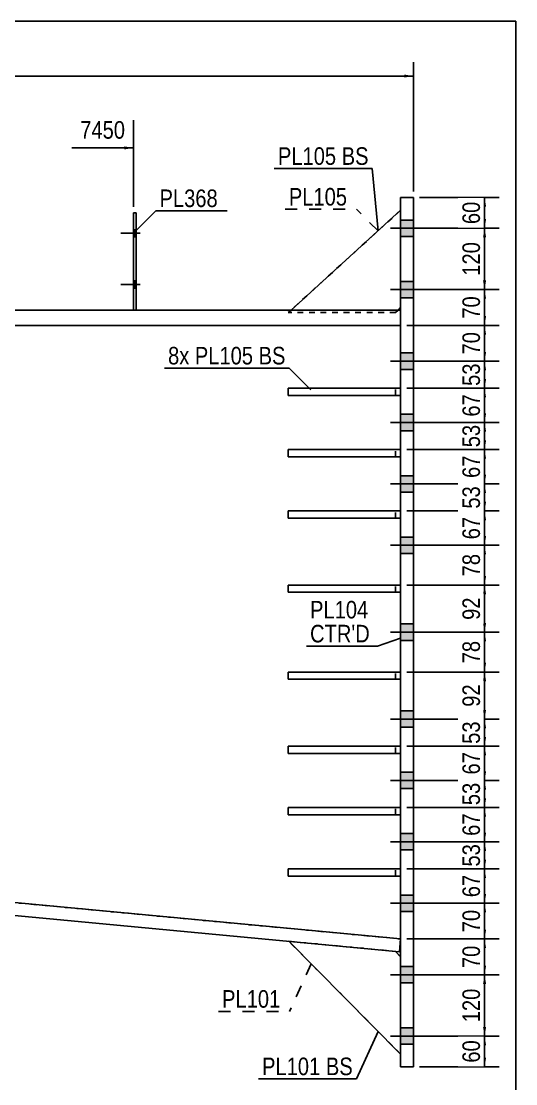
# Model space of a CAD drawing. Header units: millimetres. Extents: x -266 to 146, y -161 to 127.
# Drawn here: x 65.4 to 146.1, y -46.6 to 126.5 of the extents above; entities that cross this region are included whole.
import ezdxf

# ---------------------------------------------------------------- set-up
doc = ezdxf.new("R2010")
doc.units = ezdxf.units.MM
doc.linetypes.add('DXK_LINE_DOT1', pattern=[1.8814, 0.9407, -0.9407])
doc.linetypes.add('DXK_LINE_DOT2', pattern=[3.9198, 1.9599, -1.9599])
doc.styles.add('Arial Narrow', font='ARIALN.TTF', dxfattribs={"height": 0.2})

# ---------------------------------------------------------------- blocks, each defined once
blk = doc.blocks.new('Unknown-622979541-1210')
at = {"color": 5, "linetype": 'Continuous'}
for p, q in [((146.1, 126.52), (-263.9, 126.52)), ((146.1, -160.48), (146.1, 126.52))]:
    blk.add_line(p, q, dxfattribs=at)
blk = doc.blocks.new('Bolt-622979541-1794 - 1521')
at = {"linetype": 'Continuous'}
for points in [[(127.32, 94.12), (127.32, 91.46), (129.41, 91.46), (129.41, 94.12)], [(127.32, 94.12), (127.32, 91.46), (129.41, 91.46), (129.41, 94.12)], [(127.32, 94.12), (127.32, 91.46), (129.41, 91.46), (129.41, 94.12)], [(127.32, 94.12), (127.32, 91.46), (129.41, 91.46), (129.41, 94.12)], [(127.32, 84.12), (127.32, 81.46), (129.41, 81.46), (129.41, 84.12)], [(127.32, 84.12), (127.32, 81.46), (129.41, 81.46), (129.41, 84.12)], [(127.32, 84.12), (127.32, 81.46), (129.41, 81.46), (129.41, 84.12)], [(127.32, 84.12), (127.32, 81.46), (129.41, 81.46), (129.41, 84.12)], [(127.32, 72.46), (127.32, 69.79), (129.41, 69.79), (129.41, 72.46)], [(127.32, 72.46), (127.32, 69.79), (129.41, 69.79), (129.41, 72.46)], [(127.32, 72.46), (127.32, 69.79), (129.41, 69.79), (129.41, 72.46)], [(127.32, 72.46), (127.32, 69.79), (129.41, 69.79), (129.41, 72.46)], [(127.32, 62.46), (127.32, 59.79), (129.41, 59.79), (129.41, 62.46)], [(127.32, 62.46), (127.32, 59.79), (129.41, 59.79), (129.41, 62.46)], [(127.32, 62.46), (127.32, 59.79), (129.41, 59.79), (129.41, 62.46)], [(127.32, 62.46), (127.32, 59.79), (129.41, 59.79), (129.41, 62.46)], [(127.32, 52.46), (127.32, 49.79), (129.41, 49.79), (129.41, 52.46)], [(127.32, 52.46), (127.32, 49.79), (129.41, 49.79), (129.41, 52.46)], [(127.32, 52.46), (127.32, 49.79), (129.41, 49.79), (129.41, 52.46)], [(127.32, 52.46), (127.32, 49.79), (129.41, 49.79), (129.41, 52.46)], [(127.32, 42.46), (127.32, 39.79), (129.41, 39.79), (129.41, 42.46)], [(127.32, 42.46), (127.32, 39.79), (129.41, 39.79), (129.41, 42.46)], [(127.32, 42.46), (127.32, 39.79), (129.41, 39.79), (129.41, 42.46)], [(127.32, 42.46), (127.32, 39.79), (129.41, 39.79), (129.41, 42.46)], [(127.32, 28.29), (127.32, 25.62), (129.41, 25.62), (129.41, 28.29)], [(127.32, 28.29), (127.32, 25.62), (129.41, 25.62), (129.41, 28.29)], [(127.32, 28.29), (127.32, 25.62), (129.41, 25.62), (129.41, 28.29)], [(127.32, 28.29), (127.32, 25.62), (129.41, 25.62), (129.41, 28.29)], [(127.32, 14.12), (127.32, 11.46), (129.41, 11.46), (129.41, 14.12)], [(127.32, 14.12), (127.32, 11.46), (129.41, 11.46), (129.41, 14.12)], [(127.32, 14.12), (127.32, 11.46), (129.41, 11.46), (129.41, 14.12)], [(127.32, 14.12), (127.32, 11.46), (129.41, 11.46), (129.41, 14.12)], [(127.32, 4.12), (127.32, 1.46), (129.41, 1.46), (129.41, 4.12)], [(127.32, 4.12), (127.32, 1.46), (129.41, 1.46), (129.41, 4.12)], [(127.32, 4.12), (127.32, 1.46), (129.41, 1.46), (129.41, 4.12)], [(127.32, 4.12), (127.32, 1.46), (129.41, 1.46), (129.41, 4.12)], [(127.32, -5.88), (127.32, -8.54), (129.41, -8.54), (129.41, -5.88)], [(127.32, -5.88), (127.32, -8.54), (129.41, -8.54), (129.41, -5.88)], [(127.32, -5.88), (127.32, -8.54), (129.41, -8.54), (129.41, -5.88)], [(127.32, -5.88), (127.32, -8.54), (129.41, -8.54), (129.41, -5.88)], [(127.32, -15.88), (127.32, -18.54), (129.41, -18.54), (129.41, -15.88)], [(127.32, -15.88), (127.32, -18.54), (129.41, -18.54), (129.41, -15.88)], [(127.32, -15.88), (127.32, -18.54), (129.41, -18.54), (129.41, -15.88)], [(127.32, -15.88), (127.32, -18.54), (129.41, -18.54), (129.41, -15.88)], [(127.32, -27.54), (127.32, -30.21), (129.41, -30.21), (129.41, -27.54)], [(127.32, -27.54), (127.32, -30.21), (129.41, -30.21), (129.41, -27.54)], [(127.32, -27.54), (127.32, -30.21), (129.41, -30.21), (129.41, -27.54)], [(127.32, -27.54), (127.32, -30.21), (129.41, -30.21), (129.41, -27.54)], [(127.32, -37.54), (127.32, -40.21), (129.41, -40.21), (129.41, -37.54)], [(127.32, -37.54), (127.32, -40.21), (129.41, -40.21), (129.41, -37.54)], [(127.32, -37.54), (127.32, -40.21), (129.41, -40.21), (129.41, -37.54)], [(127.32, -37.54), (127.32, -40.21), (129.41, -40.21), (129.41, -37.54)]]:
    blk.add_hatch(color=3, dxfattribs=at).paths.add_polyline_path(points)
at = {"color": 3, "linetype": 'Continuous'}
for p, q in [((127.32, 94.12), (129.41, 94.12)), ((127.32, 94.12), (129.41, 94.12)), ((127.32, 94.12), (129.41, 94.12)), ((127.32, 94.12), (129.41, 94.12)), ((125.68, 92.79), (135.66, 92.79)), ((125.68, 92.79), (135.66, 92.79)), ((125.68, 92.79), (135.66, 92.79)), ((125.68, 92.79), (135.66, 92.79)), ((127.32, 91.46), (129.41, 91.46)), ((127.32, 91.46), (129.41, 91.46)), ((127.32, 91.46), (129.41, 91.46)), ((127.32, 91.46), (129.41, 91.46)), ((127.32, 84.12), (129.41, 84.12)), ((127.32, 84.12), (129.41, 84.12)), ((127.32, 84.12), (129.41, 84.12)), ((127.32, 84.12), (129.41, 84.12)), ((125.68, 82.79), (135.66, 82.79)), ((125.68, 82.79), (135.66, 82.79)), ((125.68, 82.79), (135.66, 82.79)), ((125.68, 82.79), (135.66, 82.79)), ((127.32, 81.46), (129.41, 81.46)), ((127.32, 81.46), (129.41, 81.46)), ((127.32, 81.46), (129.41, 81.46)), ((127.32, 81.46), (129.41, 81.46)), ((125.68, 71.12), (135.66, 71.12)), ((125.68, 71.12), (135.66, 71.12)), ((125.68, 71.12), (135.66, 71.12)), ((125.68, 71.12), (135.66, 71.12)), ((127.32, 72.46), (129.41, 72.46)), ((127.32, 72.46), (129.41, 72.46)), ((127.32, 72.46), (129.41, 72.46)), ((127.32, 72.46), (129.41, 72.46)), ((127.32, 69.79), (129.41, 69.79)), ((127.32, 69.79), (129.41, 69.79)), ((127.32, 69.79), (129.41, 69.79)), ((127.32, 69.79), (129.41, 69.79)), ((127.32, 62.46), (129.41, 62.46)), ((127.32, 62.46), (129.41, 62.46)), ((127.32, 62.46), (129.41, 62.46)), ((127.32, 62.46), (129.41, 62.46)), ((125.68, 61.12), (135.66, 61.12)), ((125.68, 61.12), (135.66, 61.12)), ((125.68, 61.12), (135.66, 61.12)), ((125.68, 61.12), (135.66, 61.12)), ((127.32, 59.79), (129.41, 59.79)), ((127.32, 59.79), (129.41, 59.79)), ((127.32, 59.79), (129.41, 59.79)), ((127.32, 59.79), (129.41, 59.79)), ((127.32, 52.46), (129.41, 52.46)), ((127.32, 52.46), (129.41, 52.46)), ((127.32, 52.46), (129.41, 52.46)), ((127.32, 52.46), (129.41, 52.46)), ((125.68, 51.12), (135.66, 51.12)), ((125.68, 51.12), (135.66, 51.12)), ((125.68, 51.12), (135.66, 51.12)), ((125.68, 51.12), (135.66, 51.12)), ((127.32, 49.79), (129.41, 49.79)), ((127.32, 49.79), (129.41, 49.79)), ((127.32, 49.79), (129.41, 49.79)), ((127.32, 49.79), (129.41, 49.79)), ((127.32, 42.46), (129.41, 42.46)), ((127.32, 42.46), (129.41, 42.46)), ((127.32, 42.46), (129.41, 42.46)), ((127.32, 42.46), (129.41, 42.46)), ((125.68, 41.12), (135.66, 41.12)), ((125.68, 41.12), (135.66, 41.12)), ((125.68, 41.12), (135.66, 41.12)), ((125.68, 41.12), (135.66, 41.12)), ((127.32, 39.79), (129.41, 39.79)), ((127.32, 39.79), (129.41, 39.79)), ((127.32, 39.79), (129.41, 39.79)), ((127.32, 39.79), (129.41, 39.79)), ((127.32, 28.29), (129.41, 28.29)), ((127.32, 28.29), (129.41, 28.29)), ((127.32, 28.29), (129.41, 28.29)), ((127.32, 28.29), (129.41, 28.29)), ((125.68, 26.96), (135.66, 26.96)), ((125.68, 26.96), (135.66, 26.96)), ((125.68, 26.96), (135.66, 26.96)), ((125.68, 26.96), (135.66, 26.96)), ((127.32, 25.62), (129.41, 25.62)), ((127.32, 25.62), (129.41, 25.62)), ((127.32, 25.62), (129.41, 25.62)), ((127.32, 25.62), (129.41, 25.62)), ((127.32, 14.12), (129.41, 14.12)), ((127.32, 14.12), (129.41, 14.12)), ((127.32, 14.12), (129.41, 14.12)), ((127.32, 14.12), (129.41, 14.12)), ((125.68, 12.79), (135.66, 12.79)), ((125.68, 12.79), (135.66, 12.79)), ((125.68, 12.79), (135.66, 12.79)), ((125.68, 12.79), (135.66, 12.79)), ((127.32, 11.46), (129.41, 11.46)), ((127.32, 11.46), (129.41, 11.46)), ((127.32, 11.46), (129.41, 11.46)), ((127.32, 11.46), (129.41, 11.46)), ((127.32, 4.12), (129.41, 4.12)), ((127.32, 4.12), (129.41, 4.12)), ((127.32, 4.12), (129.41, 4.12)), ((127.32, 4.12), (129.41, 4.12)), ((125.68, 2.79), (135.66, 2.79)), ((125.68, 2.79), (135.66, 2.79)), ((125.68, 2.79), (135.66, 2.79)), ((125.68, 2.79), (135.66, 2.79)), ((127.32, 1.46), (129.41, 1.46)), ((127.32, 1.46), (129.41, 1.46)), ((127.32, 1.46), (129.41, 1.46)), ((127.32, 1.46), (129.41, 1.46)), ((127.32, -5.88), (129.41, -5.88)), ((127.32, -5.88), (129.41, -5.88)), ((127.32, -5.88), (129.41, -5.88)), ((127.32, -5.88), (129.41, -5.88)), ((125.68, -7.21), (135.66, -7.21)), ((125.68, -7.21), (135.66, -7.21)), ((125.68, -7.21), (135.66, -7.21)), ((125.68, -7.21), (135.66, -7.21)), ((127.32, -8.54), (129.41, -8.54)), ((127.32, -8.54), (129.41, -8.54)), ((127.32, -8.54), (129.41, -8.54)), ((127.32, -8.54), (129.41, -8.54)), ((125.68, -17.21), (135.66, -17.21)), ((125.68, -17.21), (135.66, -17.21)), ((125.68, -17.21), (135.66, -17.21)), ((125.68, -17.21), (135.66, -17.21)), ((127.32, -15.88), (129.41, -15.88)), ((127.32, -15.88), (129.41, -15.88)), ((127.32, -15.88), (129.41, -15.88)), ((127.32, -15.88), (129.41, -15.88)), ((127.32, -18.54), (129.41, -18.54)), ((127.32, -18.54), (129.41, -18.54)), ((127.32, -18.54), (129.41, -18.54)), ((127.32, -18.54), (129.41, -18.54)), ((127.32, -27.54), (129.41, -27.54)), ((127.32, -27.54), (129.41, -27.54)), ((127.32, -27.54), (129.41, -27.54)), ((127.32, -27.54), (129.41, -27.54)), ((125.68, -28.88), (135.66, -28.88)), ((125.68, -28.88), (135.66, -28.88)), ((125.68, -28.88), (135.66, -28.88)), ((125.68, -28.88), (135.66, -28.88)), ((127.32, -30.21), (129.41, -30.21)), ((127.32, -30.21), (129.41, -30.21)), ((127.32, -30.21), (129.41, -30.21)), ((127.32, -30.21), (129.41, -30.21)), ((127.32, -37.54), (129.41, -37.54)), ((127.32, -37.54), (129.41, -37.54)), ((127.32, -37.54), (129.41, -37.54)), ((127.32, -37.54), (129.41, -37.54)), ((125.68, -38.88), (135.66, -38.88)), ((125.68, -38.88), (135.66, -38.88)), ((125.68, -38.88), (135.66, -38.88)), ((125.68, -38.88), (135.66, -38.88)), ((127.32, -40.21), (129.41, -40.21)), ((127.32, -40.21), (129.41, -40.21)), ((127.32, -40.21), (129.41, -40.21)), ((127.32, -40.21), (129.41, -40.21))]:
    blk.add_line(p, q, dxfattribs=at)
blk = doc.blocks.new('Bolt-622979541-1729 - 1521')
at = {"linetype": 'Continuous'}
for points in [[(84.18, 91.37), (84.18, 92.54), (83.76, 92.54), (83.76, 91.37)], [(84.18, 91.37), (84.18, 92.54), (83.76, 92.54), (83.76, 91.37)], [(84.18, 83.04), (84.18, 84.21), (83.76, 84.21), (83.76, 83.04)], [(84.18, 83.04), (84.18, 84.21), (83.76, 84.21), (83.76, 83.04)]]:
    blk.add_hatch(color=3, dxfattribs=at).paths.add_polyline_path(points)
at = {"color": 3, "linetype": 'Continuous'}
for p, q in [((84.84, 91.96), (81.68, 91.96)), ((84.84, 91.96), (81.68, 91.96)), ((84.18, 92.54), (83.76, 92.54)), ((84.18, 92.54), (83.76, 92.54)), ((84.18, 91.37), (83.76, 91.37)), ((84.18, 91.37), (83.76, 91.37)), ((84.84, 83.62), (81.68, 83.62)), ((84.84, 83.62), (81.68, 83.62)), ((84.18, 84.21), (83.76, 84.21)), ((84.18, 84.21), (83.76, 84.21)), ((84.18, 83.04), (83.76, 83.04)), ((84.18, 83.04), (83.76, 83.04))]:
    blk.add_line(p, q, dxfattribs=at)
blk = doc.blocks.new('Part-622979541-1576 - 1521')
at = {"color": 2, "linetype": 'Continuous'}
for p, q in [((127.32, 95.71), (109.45, 79.46)), ((127.32, 79.87), (126.91, 79.46))]:
    blk.add_line(p, q, dxfattribs=at)
at = {"color": 7, "linetype": 'DXK_LINE_DOT1'}
for p, q in [((127.32, 79.87), (127.32, 95.71)), ((109.45, 79.46), (108.99, 79.04)), ((126.49, 79.04), (108.99, 79.04)), ((126.91, 79.46), (126.49, 79.04))]:
    blk.add_line(p, q, dxfattribs=at)
blk = doc.blocks.new('Part-622979541-1672 - 1521')
at = {"color": 7, "linetype": 'DXK_LINE_DOT1'}
for p, q in [((127.32, 34.62), (108.99, 34.62)), ((108.99, 34.62), (108.99, 33.46)), ((108.99, 33.46), (127.32, 33.46))]:
    blk.add_line(p, q, dxfattribs=at)
blk = doc.blocks.new('Part-622979541-1677 - 1521')
at = {"color": 2, "linetype": 'Continuous'}
for p, q in [((108.99, 19.29), (108.99, 20.46)), ((127.32, 20.46), (108.99, 20.46)), ((127.32, 19.29), (108.99, 19.29))]:
    blk.add_line(p, q, dxfattribs=at)
at = {"color": 7, "linetype": 'DXK_LINE_DOT1'}
for p, q in [((126.49, 19.29), (126.49, 20.46)), ((127.32, 20.46), (127.32, 19.29))]:
    blk.add_line(p, q, dxfattribs=at)
blk = doc.blocks.new('Part-622979541-1682 - 1521')
at = {"color": 7, "linetype": 'DXK_LINE_DOT1'}
for p, q in [((127.32, 20.46), (108.99, 20.46)), ((108.99, 20.46), (108.99, 19.29)), ((108.99, 19.29), (127.32, 19.29))]:
    blk.add_line(p, q, dxfattribs=at)
blk = doc.blocks.new('Part-622979541-1662 - 1521')
at = {"color": 7, "linetype": 'DXK_LINE_DOT1'}
for p, q in [((127.32, 46.71), (108.99, 46.71)), ((108.99, 46.71), (108.99, 45.54)), ((108.99, 45.54), (127.32, 45.54))]:
    blk.add_line(p, q, dxfattribs=at)
blk = doc.blocks.new('Part-622979541-1598 - 1521')
at = {"color": 7, "linetype": 'DXK_LINE_DOT1'}
for p, q in [((127.32, 95.71), (109.45, 79.46)), ((126.91, 79.46), (127.32, 79.87))]:
    blk.add_line(p, q, dxfattribs=at)
blk = doc.blocks.new('Part-622979541-1620 - 1521')
at = {"color": 2, "linetype": 'Continuous'}
for p, q in [((108.99, 65.54), (108.99, 66.71)), ((127.32, 66.71), (108.99, 66.71)), ((127.32, 65.54), (108.99, 65.54))]:
    blk.add_line(p, q, dxfattribs=at)
at = {"color": 7, "linetype": 'DXK_LINE_DOT1'}
for p, q in [((126.49, 65.54), (126.49, 66.71)), ((127.32, 66.71), (127.32, 65.54))]:
    blk.add_line(p, q, dxfattribs=at)
blk = doc.blocks.new('Part-622979541-1642 - 1521')
at = {"color": 7, "linetype": 'DXK_LINE_DOT1'}
for p, q in [((127.32, 66.71), (108.99, 66.71)), ((108.99, 66.71), (108.99, 65.54)), ((108.99, 65.54), (127.32, 65.54))]:
    blk.add_line(p, q, dxfattribs=at)
blk = doc.blocks.new('Part-622979541-1647 - 1521')
at = {"color": 2, "linetype": 'Continuous'}
for p, q in [((108.99, 55.54), (108.99, 56.71)), ((127.32, 56.71), (108.99, 56.71)), ((127.32, 55.54), (108.99, 55.54))]:
    blk.add_line(p, q, dxfattribs=at)
at = {"color": 7, "linetype": 'DXK_LINE_DOT1'}
for p, q in [((126.49, 55.54), (126.49, 56.71)), ((127.32, 56.71), (127.32, 55.54))]:
    blk.add_line(p, q, dxfattribs=at)
blk = doc.blocks.new('Part-622979541-1652 - 1521')
at = {"color": 7, "linetype": 'DXK_LINE_DOT1'}
for p, q in [((127.32, 56.71), (108.99, 56.71)), ((108.99, 56.71), (108.99, 55.54)), ((108.99, 55.54), (127.32, 55.54))]:
    blk.add_line(p, q, dxfattribs=at)
blk = doc.blocks.new('Part-622979541-1657 - 1521')
at = {"color": 2, "linetype": 'Continuous'}
for p, q in [((108.99, 45.54), (108.99, 46.71)), ((127.32, 46.71), (108.99, 46.71)), ((127.32, 45.54), (108.99, 45.54))]:
    blk.add_line(p, q, dxfattribs=at)
at = {"color": 7, "linetype": 'DXK_LINE_DOT1'}
for p, q in [((126.49, 45.54), (126.49, 46.71)), ((127.32, 46.71), (127.32, 45.54))]:
    blk.add_line(p, q, dxfattribs=at)
blk = doc.blocks.new('Part-622979541-1667 - 1521')
at = {"color": 2, "linetype": 'Continuous'}
for p, q in [((108.99, 33.46), (108.99, 34.62)), ((127.32, 34.62), (108.99, 34.62)), ((127.32, 33.46), (108.99, 33.46))]:
    blk.add_line(p, q, dxfattribs=at)
at = {"color": 7, "linetype": 'DXK_LINE_DOT1'}
for p, q in [((126.49, 33.46), (126.49, 34.62)), ((127.32, 34.62), (127.32, 33.46))]:
    blk.add_line(p, q, dxfattribs=at)
blk = doc.blocks.new('Part-622979541-1687 - 1521')
at = {"color": 2, "linetype": 'Continuous'}
for p, q in [((108.99, 7.21), (108.99, 8.37)), ((127.32, 8.37), (108.99, 8.37)), ((127.32, 7.21), (108.99, 7.21))]:
    blk.add_line(p, q, dxfattribs=at)
at = {"color": 7, "linetype": 'DXK_LINE_DOT1'}
for p, q in [((126.49, 7.21), (126.49, 8.37)), ((127.32, 8.37), (127.32, 7.21))]:
    blk.add_line(p, q, dxfattribs=at)
blk = doc.blocks.new('Part-622979541-1692 - 1521')
at = {"color": 7, "linetype": 'DXK_LINE_DOT1'}
for p, q in [((127.32, 8.37), (108.99, 8.37)), ((108.99, 8.37), (108.99, 7.21)), ((108.99, 7.21), (127.32, 7.21))]:
    blk.add_line(p, q, dxfattribs=at)
blk = doc.blocks.new('Part-622979541-1697 - 1521')
at = {"color": 2, "linetype": 'Continuous'}
for p, q in [((108.99, -2.79), (108.99, -1.63)), ((127.32, -1.63), (108.99, -1.63)), ((127.32, -2.79), (108.99, -2.79))]:
    blk.add_line(p, q, dxfattribs=at)
at = {"color": 7, "linetype": 'DXK_LINE_DOT1'}
for p, q in [((126.49, -2.79), (126.49, -1.63)), ((127.32, -2.79), (127.32, -1.63))]:
    blk.add_line(p, q, dxfattribs=at)
blk = doc.blocks.new('Part-622979541-1702 - 1521')
at = {"color": 7, "linetype": 'DXK_LINE_DOT1'}
for p, q in [((127.32, -1.63), (108.99, -1.63)), ((108.99, -1.63), (108.99, -2.79)), ((108.99, -2.79), (127.32, -2.79))]:
    blk.add_line(p, q, dxfattribs=at)
blk = doc.blocks.new('Part-622979541-1722 - 1521')
at = {"color": 7, "linetype": 'DXK_LINE_DOT1'}
for p, q in [((127.32, -11.63), (108.99, -11.63)), ((108.99, -11.63), (108.99, -12.79)), ((126.49, -12.79), (126.49, -11.63)), ((127.32, -12.79), (127.32, -11.63)), ((108.99, -12.79), (127.32, -12.79))]:
    blk.add_line(p, q, dxfattribs=at)
blk = doc.blocks.new('Part-622979541-1727 - 1521')
at = {"color": 2, "linetype": 'Continuous'}
for p, q in [((108.99, -12.79), (108.99, -11.63)), ((127.32, -11.63), (108.99, -11.63)), ((127.32, -12.79), (108.99, -12.79))]:
    blk.add_line(p, q, dxfattribs=at)
blk = doc.blocks.new('Part-622979541-1773 - 1521')
at = {"color": 2, "linetype": 'Continuous'}
for p, q in [((127.32, 79.46), (-62.9, 79.46)), ((127.32, 76.96), (-62.9, 76.96))]:
    blk.add_line(p, q, dxfattribs=at)
at = {"color": 7, "linetype": 'DXK_LINE_DOT1'}
blk.add_line((127.32, 79.46), (127.32, 76.96), dxfattribs=at)
blk = doc.blocks.new('Part-622979541-1832 - 1521')
at = {"color": 2, "linetype": 'Continuous'}
for p, q in [((-62.9, -5.15), (127.32, -23.04)), ((127.13, -25.12), (-63.1, -7.22)), ((127.32, -23.04), (127.13, -25.12))]:
    blk.add_line(p, q, dxfattribs=at)
blk = doc.blocks.new('Part-622979541-1788 - 1521')
at = {"color": 2, "linetype": 'Continuous'}
for p, q in [((84.18, 95.29), (83.76, 95.29)), ((83.76, 95.29), (83.76, 79.46)), ((84.18, 79.46), (84.18, 95.29))]:
    blk.add_line(p, q, dxfattribs=at)
at = {"color": 7, "linetype": 'DXK_LINE_DOT1'}
blk.add_line((83.76, 79.46), (84.18, 79.46), dxfattribs=at)
blk = doc.blocks.new('Part-622979541-1937 - 1521')
at = {"color": 2, "linetype": 'Continuous'}
for p, q in [((127.32, 97.79), (129.41, 97.79)), ((127.32, -43.88), (127.32, 97.79)), ((129.41, 97.79), (129.41, -43.88)), ((129.41, -43.88), (127.32, -43.88))]:
    blk.add_line(p, q, dxfattribs=at)
blk = doc.blocks.new('Part-622979541-1959 - 1521')
at = {"color": 7, "linetype": 'DXK_LINE_DOT1'}
for p, q in [((127.32, -41.8), (109.07, -23.42)), ((109.07, -23.42), (126.49, -25.06)), ((126.49, -25.06), (127.32, -25.97)), ((127.32, -25.97), (127.32, -41.8))]:
    blk.add_line(p, q, dxfattribs=at)
blk = doc.blocks.new('Part-622979541-2072 - 1521')
at = {"color": 2, "linetype": 'Continuous'}
blk.add_line((-37.9, 76.96), (-37.9, -7.5), dxfattribs=at)
at = {"color": 7, "linetype": 'DXK_LINE_DOT1'}
for p, q in [((-37.9, 76.96), (127.32, 76.96)), ((127.32, 76.96), (127.32, 66.71)), ((127.32, 65.54), (127.32, 56.71)), ((127.32, 55.54), (127.32, 46.71)), ((127.32, 45.54), (127.32, 34.62)), ((127.32, 33.46), (127.32, 20.46)), ((127.32, 19.29), (127.32, 8.37)), ((127.32, 7.21), (127.32, -1.63)), ((127.32, -2.79), (127.32, -11.63)), ((-37.9, -7.5), (127.32, -23.04)), ((127.32, -12.79), (127.32, -23.04))]:
    blk.add_line(p, q, dxfattribs=at)
blk = doc.blocks.new('Part-622979541-2138 - 1521')
at = {"color": 2, "linetype": 'Continuous'}
for p, q in [((127.32, -41.8), (109.07, -23.42)), ((126.49, -25.06), (127.32, -25.97))]:
    blk.add_line(p, q, dxfattribs=at)
blk = doc.blocks.new('StraightDimension-622979541-9763 - 1521')
at = {"linetype": 'Continuous'}
for points in [[(140.76, -8.71), (141.01, -7.21), (141.26, -8.71)], [(141.26, -10.13), (141.01, -11.63), (140.76, -10.13)]]:
    blk.add_hatch(color=7, dxfattribs=at).paths.add_polyline_path(points)
at = {"color": 7, "linetype": 'Continuous'}
for p, q in [((128.32, -7.21), (143.41, -7.21)), ((141.01, -11.63), (141.01, -7.21)), ((128.32, -11.63), (143.41, -11.63))]:
    blk.add_line(p, q, dxfattribs=at)
at = {"color": 0}
blk.add_wipeout([(140.86, -6.99), (136.66, -6.99), (136.66, -11.85), (140.86, -11.85)], dxfattribs=at)
at = {"color": 3, "style": 'Arial Narrow'}
blk.add_text('53', height=2.863, rotation=90.0002, dxfattribs=at).set_placement((140.26, -11.24))
blk = doc.blocks.new('StraightDimension-622979541-9754 - 1521')
at = {"linetype": 'Continuous'}
for points in [[(140.76, 45.21), (141.01, 46.71), (141.26, 45.21)], [(141.26, 42.62), (141.01, 41.12), (140.76, 42.62)]]:
    blk.add_hatch(color=7, dxfattribs=at).paths.add_polyline_path(points)
at = {"color": 7, "linetype": 'Continuous'}
for p, q in [((128.32, 46.71), (143.41, 46.71)), ((141.01, 41.12), (141.01, 46.71)), ((128.32, 41.12), (143.41, 41.12))]:
    blk.add_line(p, q, dxfattribs=at)
at = {"color": 0}
blk.add_wipeout([(140.86, 46.34), (136.66, 46.34), (136.66, 41.49), (140.86, 41.49)], dxfattribs=at)
at = {"color": 3, "style": 'Arial Narrow'}
blk.add_text('67', height=2.863, rotation=90.0002, dxfattribs=at).set_placement((140.26, 42.09))
blk = doc.blocks.new('StraightDimension-622979541-9746 - 1521')
at = {"linetype": 'Continuous'}
for points in [[(140.76, 91.29), (141.01, 92.79), (141.26, 91.29)], [(141.26, 84.29), (141.01, 82.79), (140.76, 84.29)]]:
    blk.add_hatch(color=7, dxfattribs=at).paths.add_polyline_path(points)
at = {"color": 7, "linetype": 'Continuous'}
for p, q in [((128.32, 92.79), (143.41, 92.79)), ((141.01, 82.79), (141.01, 92.79)), ((128.32, 82.79), (143.41, 82.79))]:
    blk.add_line(p, q, dxfattribs=at)
at = {"color": 0}
blk.add_wipeout([(140.86, 91.13), (136.66, 91.13), (136.66, 84.45), (140.86, 84.45)], dxfattribs=at)
at = {"color": 3, "style": 'Arial Narrow'}
blk.add_text('120', height=2.863, rotation=90.0002, dxfattribs=at).set_placement((140.26, 85.05))
blk = doc.blocks.new('StraightDimension-622979541-9751 - 1521')
at = {"linetype": 'Continuous'}
for points in [[(140.76, 59.62), (141.01, 61.12), (141.26, 59.62)], [(141.26, 58.21), (141.01, 56.71), (140.76, 58.21)]]:
    blk.add_hatch(color=7, dxfattribs=at).paths.add_polyline_path(points)
at = {"color": 7, "linetype": 'Continuous'}
for p, q in [((128.32, 61.12), (143.41, 61.12)), ((141.01, 56.71), (141.01, 61.12)), ((128.32, 56.71), (143.41, 56.71))]:
    blk.add_line(p, q, dxfattribs=at)
at = {"color": 0}
blk.add_wipeout([(140.86, 61.34), (136.66, 61.34), (136.66, 56.49), (140.86, 56.49)], dxfattribs=at)
at = {"color": 3, "style": 'Arial Narrow'}
blk.add_text('53', height=2.863, rotation=90.0002, dxfattribs=at).set_placement((140.26, 57.09))
blk = doc.blocks.new('StraightDimension-622979541-9752 - 1521')
at = {"linetype": 'Continuous'}
for points in [[(140.76, 55.21), (141.01, 56.71), (141.26, 55.21)], [(141.26, 52.62), (141.01, 51.12), (140.76, 52.62)]]:
    blk.add_hatch(color=7, dxfattribs=at).paths.add_polyline_path(points)
at = {"color": 7, "linetype": 'Continuous'}
for p, q in [((128.32, 56.71), (143.41, 56.71)), ((141.01, 51.12), (141.01, 56.71)), ((128.32, 51.12), (143.41, 51.12))]:
    blk.add_line(p, q, dxfattribs=at)
at = {"color": 0}
blk.add_wipeout([(140.86, 56.34), (136.66, 56.34), (136.66, 51.49), (140.86, 51.49)], dxfattribs=at)
at = {"color": 3, "style": 'Arial Narrow'}
blk.add_text('67', height=2.863, rotation=90.0002, dxfattribs=at).set_placement((140.26, 52.09))
blk = doc.blocks.new('StraightDimension-622979541-9765 - 1521')
at = {"linetype": 'Continuous'}
for points in [[(140.76, -18.71), (141.01, -17.21), (141.26, -18.71)], [(141.26, -21.54), (141.01, -23.04), (140.76, -21.54)]]:
    blk.add_hatch(color=7, dxfattribs=at).paths.add_polyline_path(points)
at = {"color": 7, "linetype": 'Continuous'}
for p, q in [((128.24, -17.21), (143.41, -17.21)), ((141.01, -23.04), (141.01, -17.21)), ((128.32, -23.04), (143.41, -23.04))]:
    blk.add_line(p, q, dxfattribs=at)
at = {"color": 0}
blk.add_wipeout([(140.86, -17.7), (136.66, -17.7), (136.66, -22.55), (140.86, -22.55)], dxfattribs=at)
at = {"color": 3, "style": 'Arial Narrow'}
blk.add_text('70', height=2.863, rotation=90.0002, dxfattribs=at).set_placement((140.26, -21.95))
blk = doc.blocks.new('StraightDimension-622979541-9749 - 1521')
at = {"linetype": 'Continuous'}
for points in [[(140.76, 69.62), (141.01, 71.12), (141.26, 69.62)], [(141.26, 68.21), (141.01, 66.71), (140.76, 68.21)]]:
    blk.add_hatch(color=7, dxfattribs=at).paths.add_polyline_path(points)
at = {"color": 7, "linetype": 'Continuous'}
for p, q in [((128.32, 71.12), (143.41, 71.12)), ((141.01, 66.71), (141.01, 71.12)), ((128.32, 66.71), (143.41, 66.71))]:
    blk.add_line(p, q, dxfattribs=at)
at = {"color": 0}
blk.add_wipeout([(140.86, 71.34), (136.66, 71.34), (136.66, 66.49), (140.86, 66.49)], dxfattribs=at)
at = {"color": 3, "style": 'Arial Narrow'}
blk.add_text('53', height=2.863, rotation=90.0002, dxfattribs=at).set_placement((140.26, 67.09))
blk = doc.blocks.new('StraightDimension-622979541-9748 - 1521')
at = {"linetype": 'Continuous'}
for points in [[(140.76, 75.46), (141.01, 76.96), (141.26, 75.46)], [(141.26, 72.62), (141.01, 71.12), (140.76, 72.62)]]:
    blk.add_hatch(color=7, dxfattribs=at).paths.add_polyline_path(points)
at = {"color": 7, "linetype": 'Continuous'}
for p, q in [((128.32, 76.96), (143.41, 76.96)), ((141.01, 71.12), (141.01, 76.96)), ((128.32, 71.12), (143.41, 71.12))]:
    blk.add_line(p, q, dxfattribs=at)
at = {"color": 0}
blk.add_wipeout([(140.86, 76.47), (136.66, 76.47), (136.66, 71.61), (140.86, 71.61)], dxfattribs=at)
at = {"color": 3, "style": 'Arial Narrow'}
blk.add_text('70', height=2.863, rotation=90.0002, dxfattribs=at).set_placement((140.26, 72.21))
blk = doc.blocks.new('StraightDimension-622979541-2642 - 1521')
at = {"linetype": 'Continuous'}
blk.add_hatch(color=7, dxfattribs=at).paths.add_polyline_path([(127.91, 117.84), (129.41, 117.59), (127.91, 117.34)])
at = {"color": 7, "linetype": 'Continuous'}
for p, q in [((129.41, 98.79), (129.41, 119.84)), ((-251.25, 117.59), (129.41, 117.59))]:
    blk.add_line(p, q, dxfattribs=at)
blk = doc.blocks.new('StraightDimension-622979541-9745 - 1521')
at = {"linetype": 'Continuous'}
for points in [[(140.76, 96.29), (141.01, 97.79), (141.26, 96.29)], [(141.26, 94.29), (141.01, 92.79), (140.76, 94.29)]]:
    blk.add_hatch(color=7, dxfattribs=at).paths.add_polyline_path(points)
at = {"color": 7, "linetype": 'Continuous'}
for p, q in [((130.41, 97.79), (143.41, 97.79)), ((141.01, 92.79), (141.01, 97.79)), ((128.32, 92.79), (143.41, 92.79))]:
    blk.add_line(p, q, dxfattribs=at)
at = {"color": 0}
blk.add_wipeout([(140.86, 97.72), (136.66, 97.72), (136.66, 92.86), (140.86, 92.86)], dxfattribs=at)
at = {"color": 3, "style": 'Arial Narrow'}
blk.add_text('60', height=2.863, rotation=90.0002, dxfattribs=at).set_placement((140.26, 93.46))
blk = doc.blocks.new('StraightDimension-622979541-9747 - 1521')
at = {"linetype": 'Continuous'}
for points in [[(140.76, 81.29), (141.01, 82.79), (141.26, 81.29)], [(141.26, 78.46), (141.01, 76.96), (140.76, 78.46)]]:
    blk.add_hatch(color=7, dxfattribs=at).paths.add_polyline_path(points)
at = {"color": 7, "linetype": 'Continuous'}
for p, q in [((128.32, 82.79), (143.41, 82.79)), ((141.01, 76.96), (141.01, 82.79)), ((128.32, 76.96), (143.41, 76.96))]:
    blk.add_line(p, q, dxfattribs=at)
at = {"color": 0}
blk.add_wipeout([(140.86, 82.3), (136.66, 82.3), (136.66, 77.45), (140.86, 77.45)], dxfattribs=at)
at = {"color": 3, "style": 'Arial Narrow'}
blk.add_text('70', height=2.863, rotation=90.0002, dxfattribs=at).set_placement((140.26, 78.05))
blk = doc.blocks.new('StraightDimension-622979541-9750 - 1521')
at = {"linetype": 'Continuous'}
for points in [[(140.76, 65.21), (141.01, 66.71), (141.26, 65.21)], [(141.26, 62.62), (141.01, 61.12), (140.76, 62.62)]]:
    blk.add_hatch(color=7, dxfattribs=at).paths.add_polyline_path(points)
at = {"color": 7, "linetype": 'Continuous'}
for p, q in [((128.32, 66.71), (143.41, 66.71)), ((141.01, 61.12), (141.01, 66.71)), ((128.32, 61.12), (143.41, 61.12))]:
    blk.add_line(p, q, dxfattribs=at)
at = {"color": 0}
blk.add_wipeout([(140.86, 66.34), (136.66, 66.34), (136.66, 61.49), (140.86, 61.49)], dxfattribs=at)
at = {"color": 3, "style": 'Arial Narrow'}
blk.add_text('67', height=2.863, rotation=90.0002, dxfattribs=at).set_placement((140.26, 62.09))
blk = doc.blocks.new('StraightDimension-622979541-9753 - 1521')
at = {"linetype": 'Continuous'}
for points in [[(140.76, 49.62), (141.01, 51.12), (141.26, 49.62)], [(141.26, 48.21), (141.01, 46.71), (140.76, 48.21)]]:
    blk.add_hatch(color=7, dxfattribs=at).paths.add_polyline_path(points)
at = {"color": 7, "linetype": 'Continuous'}
for p, q in [((128.32, 51.12), (143.41, 51.12)), ((141.01, 46.71), (141.01, 51.12)), ((128.32, 46.71), (143.41, 46.71))]:
    blk.add_line(p, q, dxfattribs=at)
at = {"color": 0}
blk.add_wipeout([(140.86, 51.34), (136.66, 51.34), (136.66, 46.49), (140.86, 46.49)], dxfattribs=at)
at = {"color": 3, "style": 'Arial Narrow'}
blk.add_text('53', height=2.863, rotation=90.0002, dxfattribs=at).set_placement((140.26, 47.09))
blk = doc.blocks.new('StraightDimension-622979541-9755 - 1521')
at = {"linetype": 'Continuous'}
for points in [[(140.76, 39.62), (141.01, 41.12), (141.26, 39.62)], [(141.26, 36.12), (141.01, 34.62), (140.76, 36.12)]]:
    blk.add_hatch(color=7, dxfattribs=at).paths.add_polyline_path(points)
at = {"color": 7, "linetype": 'Continuous'}
for p, q in [((128.32, 41.12), (143.41, 41.12)), ((141.01, 34.62), (141.01, 41.12)), ((128.32, 34.62), (143.41, 34.62))]:
    blk.add_line(p, q, dxfattribs=at)
at = {"color": 0}
blk.add_wipeout([(140.86, 40.3), (136.66, 40.3), (136.66, 35.45), (140.86, 35.45)], dxfattribs=at)
at = {"color": 3, "style": 'Arial Narrow'}
blk.add_text('78', height=2.863, rotation=90.0002, dxfattribs=at).set_placement((140.26, 36.05))
blk = doc.blocks.new('StraightDimension-622979541-9756 - 1521')
at = {"linetype": 'Continuous'}
for points in [[(140.76, 33.12), (141.01, 34.62), (141.26, 33.12)], [(141.26, 28.46), (141.01, 26.96), (140.76, 28.46)]]:
    blk.add_hatch(color=7, dxfattribs=at).paths.add_polyline_path(points)
at = {"color": 7, "linetype": 'Continuous'}
for p, q in [((128.32, 34.62), (143.41, 34.62)), ((141.01, 26.96), (141.01, 34.62)), ((128.32, 26.96), (143.41, 26.96))]:
    blk.add_line(p, q, dxfattribs=at)
at = {"color": 0}
blk.add_wipeout([(140.86, 33.22), (136.66, 33.22), (136.66, 28.36), (140.86, 28.36)], dxfattribs=at)
at = {"color": 3, "style": 'Arial Narrow'}
blk.add_text('92', height=2.863, rotation=90.0002, dxfattribs=at).set_placement((140.26, 28.96))
blk = doc.blocks.new('StraightDimension-622979541-9757 - 1521')
at = {"linetype": 'Continuous'}
for points in [[(140.76, 25.46), (141.01, 26.96), (141.26, 25.46)], [(141.26, 21.96), (141.01, 20.46), (140.76, 21.96)]]:
    blk.add_hatch(color=7, dxfattribs=at).paths.add_polyline_path(points)
at = {"color": 7, "linetype": 'Continuous'}
for p, q in [((128.32, 26.96), (143.41, 26.96)), ((141.01, 20.46), (141.01, 26.96)), ((128.32, 20.46), (143.41, 20.46))]:
    blk.add_line(p, q, dxfattribs=at)
at = {"color": 0}
blk.add_wipeout([(140.86, 26.14), (136.66, 26.14), (136.66, 21.28), (140.86, 21.28)], dxfattribs=at)
at = {"color": 3, "style": 'Arial Narrow'}
blk.add_text('78', height=2.863, rotation=90.0002, dxfattribs=at).set_placement((140.26, 21.88))
blk = doc.blocks.new('StraightDimension-622979541-9758 - 1521')
at = {"linetype": 'Continuous'}
for points in [[(140.76, 18.96), (141.01, 20.46), (141.26, 18.96)], [(141.26, 14.29), (141.01, 12.79), (140.76, 14.29)]]:
    blk.add_hatch(color=7, dxfattribs=at).paths.add_polyline_path(points)
at = {"color": 7, "linetype": 'Continuous'}
for p, q in [((128.32, 20.46), (143.41, 20.46)), ((141.01, 12.79), (141.01, 20.46)), ((128.32, 12.79), (143.41, 12.79))]:
    blk.add_line(p, q, dxfattribs=at)
at = {"color": 0}
blk.add_wipeout([(140.86, 19.05), (136.66, 19.05), (136.66, 14.2), (140.86, 14.2)], dxfattribs=at)
at = {"color": 3, "style": 'Arial Narrow'}
blk.add_text('92', height=2.863, rotation=90.0002, dxfattribs=at).set_placement((140.26, 14.8))
blk = doc.blocks.new('StraightDimension-622979541-9759 - 1521')
at = {"linetype": 'Continuous'}
for points in [[(140.76, 11.29), (141.01, 12.79), (141.26, 11.29)], [(141.26, 9.87), (141.01, 8.37), (140.76, 9.87)]]:
    blk.add_hatch(color=7, dxfattribs=at).paths.add_polyline_path(points)
at = {"color": 7, "linetype": 'Continuous'}
for p, q in [((128.32, 12.79), (143.41, 12.79)), ((141.01, 8.37), (141.01, 12.79)), ((128.32, 8.37), (143.41, 8.37))]:
    blk.add_line(p, q, dxfattribs=at)
at = {"color": 0}
blk.add_wipeout([(140.86, 13.01), (136.66, 13.01), (136.66, 8.15), (140.86, 8.15)], dxfattribs=at)
at = {"color": 3, "style": 'Arial Narrow'}
blk.add_text('53', height=2.863, rotation=90.0002, dxfattribs=at).set_placement((140.26, 8.76))
blk = doc.blocks.new('StraightDimension-622979541-9760 - 1521')
at = {"linetype": 'Continuous'}
for points in [[(140.76, 6.87), (141.01, 8.37), (141.26, 6.87)], [(141.26, 4.29), (141.01, 2.79), (140.76, 4.29)]]:
    blk.add_hatch(color=7, dxfattribs=at).paths.add_polyline_path(points)
at = {"color": 7, "linetype": 'Continuous'}
for p, q in [((128.32, 8.37), (143.41, 8.37)), ((141.01, 2.79), (141.01, 8.37)), ((128.32, 2.79), (143.41, 2.79))]:
    blk.add_line(p, q, dxfattribs=at)
at = {"color": 0}
blk.add_wipeout([(140.86, 8.01), (136.66, 8.01), (136.66, 3.15), (140.86, 3.15)], dxfattribs=at)
at = {"color": 3, "style": 'Arial Narrow'}
blk.add_text('67', height=2.863, rotation=90.0002, dxfattribs=at).set_placement((140.26, 3.76))
blk = doc.blocks.new('StraightDimension-622979541-9761 - 1521')
at = {"linetype": 'Continuous'}
for points in [[(140.76, 1.29), (141.01, 2.79), (141.26, 1.29)], [(141.26, -0.13), (141.01, -1.63), (140.76, -0.13)]]:
    blk.add_hatch(color=7, dxfattribs=at).paths.add_polyline_path(points)
at = {"color": 7, "linetype": 'Continuous'}
for p, q in [((128.32, 2.79), (143.41, 2.79)), ((141.01, -1.63), (141.01, 2.79)), ((128.32, -1.63), (143.41, -1.63))]:
    blk.add_line(p, q, dxfattribs=at)
at = {"color": 0}
blk.add_wipeout([(140.86, 3.01), (136.66, 3.01), (136.66, -1.85), (140.86, -1.85)], dxfattribs=at)
at = {"color": 3, "style": 'Arial Narrow'}
blk.add_text('53', height=2.863, rotation=90.0002, dxfattribs=at).set_placement((140.26, -1.24))
blk = doc.blocks.new('StraightDimension-622979541-9762 - 1521')
at = {"linetype": 'Continuous'}
for points in [[(140.76, -3.13), (141.01, -1.63), (141.26, -3.13)], [(141.26, -5.71), (141.01, -7.21), (140.76, -5.71)]]:
    blk.add_hatch(color=7, dxfattribs=at).paths.add_polyline_path(points)
at = {"color": 7, "linetype": 'Continuous'}
for p, q in [((128.32, -1.63), (143.41, -1.63)), ((141.01, -7.21), (141.01, -1.63)), ((128.32, -7.21), (143.41, -7.21))]:
    blk.add_line(p, q, dxfattribs=at)
at = {"color": 0}
blk.add_wipeout([(140.86, -1.99), (136.66, -1.99), (136.66, -6.85), (140.86, -6.85)], dxfattribs=at)
at = {"color": 3, "style": 'Arial Narrow'}
blk.add_text('67', height=2.863, rotation=90.0002, dxfattribs=at).set_placement((140.26, -6.24))
blk = doc.blocks.new('StraightDimension-622979541-9764 - 1521')
at = {"linetype": 'Continuous'}
for points in [[(140.76, -13.13), (141.01, -11.63), (141.26, -13.13)], [(141.26, -15.71), (141.01, -17.21), (140.76, -15.71)]]:
    blk.add_hatch(color=7, dxfattribs=at).paths.add_polyline_path(points)
at = {"color": 7, "linetype": 'Continuous'}
for p, q in [((128.32, -11.63), (143.41, -11.63)), ((141.01, -17.21), (141.01, -11.63)), ((128.24, -17.21), (143.41, -17.21))]:
    blk.add_line(p, q, dxfattribs=at)
at = {"color": 0}
blk.add_wipeout([(140.86, -11.99), (136.66, -11.99), (136.66, -16.85), (140.86, -16.85)], dxfattribs=at)
at = {"color": 3, "style": 'Arial Narrow'}
blk.add_text('67', height=2.863, rotation=90.0002, dxfattribs=at).set_placement((140.26, -16.24))
blk = doc.blocks.new('StraightDimension-622979541-9766 - 1521')
at = {"linetype": 'Continuous'}
for points in [[(140.76, -24.54), (141.01, -23.04), (141.26, -24.54)], [(141.26, -27.38), (141.01, -28.88), (140.76, -27.38)]]:
    blk.add_hatch(color=7, dxfattribs=at).paths.add_polyline_path(points)
at = {"color": 7, "linetype": 'Continuous'}
for p, q in [((128.32, -23.04), (143.41, -23.04)), ((141.01, -28.88), (141.01, -23.04)), ((128.32, -28.88), (143.41, -28.88))]:
    blk.add_line(p, q, dxfattribs=at)
at = {"color": 0}
blk.add_wipeout([(140.86, -23.54), (136.66, -23.54), (136.66, -28.39), (140.86, -28.39)], dxfattribs=at)
at = {"color": 3, "style": 'Arial Narrow'}
blk.add_text('70', height=2.863, rotation=90.0002, dxfattribs=at).set_placement((140.26, -27.79))
blk = doc.blocks.new('StraightDimension-622979541-9767 - 1521')
at = {"linetype": 'Continuous'}
for points in [[(140.76, -30.38), (141.01, -28.88), (141.26, -30.38)], [(141.26, -37.38), (141.01, -38.88), (140.76, -37.38)]]:
    blk.add_hatch(color=7, dxfattribs=at).paths.add_polyline_path(points)
at = {"color": 7, "linetype": 'Continuous'}
for p, q in [((128.32, -28.88), (143.41, -28.88)), ((141.01, -38.88), (141.01, -28.88)), ((130.41, -38.88), (143.41, -38.88))]:
    blk.add_line(p, q, dxfattribs=at)
at = {"color": 0}
blk.add_wipeout([(140.86, -30.54), (136.66, -30.54), (136.66, -37.22), (140.86, -37.22)], dxfattribs=at)
at = {"color": 3, "style": 'Arial Narrow'}
blk.add_text('120', height=2.863, rotation=90.0002, dxfattribs=at).set_placement((140.26, -36.62))
blk = doc.blocks.new('StraightDimension-622979541-9768 - 1521')
at = {"linetype": 'Continuous'}
for points in [[(140.76, -40.38), (141.01, -38.88), (141.26, -40.38)], [(141.26, -42.38), (141.01, -43.88), (140.76, -42.38)]]:
    blk.add_hatch(color=7, dxfattribs=at).paths.add_polyline_path(points)
at = {"color": 7, "linetype": 'Continuous'}
for p, q in [((130.41, -38.88), (143.41, -38.88)), ((141.01, -43.88), (141.01, -38.88)), ((130.41, -43.88), (143.41, -43.88))]:
    blk.add_line(p, q, dxfattribs=at)
at = {"color": 0}
blk.add_wipeout([(140.86, -38.95), (136.66, -38.95), (136.66, -43.8), (140.86, -43.8)], dxfattribs=at)
at = {"color": 3, "style": 'Arial Narrow'}
blk.add_text('60', height=2.863, rotation=90.0002, dxfattribs=at).set_placement((140.26, -43.2))
blk = doc.blocks.new('StraightDimension-622979541-11878 - 1521')
at = {"linetype": 'Continuous'}
blk.add_hatch(color=7, dxfattribs=at).paths.add_polyline_path([(82.26, 106.13), (83.76, 105.88), (82.26, 105.63)])
at = {"color": 7, "linetype": 'Continuous'}
for p, q in [((83.76, 96.29), (83.76, 110.38)), ((73.7, 105.88), (83.76, 105.88))]:
    blk.add_line(p, q, dxfattribs=at)
at = {"color": 0}
blk.add_wipeout([(82.99, 106.78), (82.99, 110.98), (74.47, 110.98), (74.47, 106.78)], dxfattribs=at)
at = {"color": 3, "style": 'Arial Narrow'}
blk.add_text('7450', height=2.863, dxfattribs=at).set_placement((75.07, 107.38))
blk = doc.blocks.new('Mark-622979541-1784 - 1521')
at = {"color": 0}
blk.add_wipeout([(97.51, 96.24), (97.51, 99.24), (88, 99.24), (88, 96.24)], dxfattribs=at)
blk.add_wipeout([(97.51, 96.24), (97.51, 99.24), (88, 99.24), (88, 96.24)], dxfattribs=at)
at = {"color": 7, "linetype": 'Continuous'}
for p, q in [((83.87, 92.1), (87.4, 95.64)), ((87.4, 95.64), (99.01, 95.64))]:
    blk.add_line(p, q, dxfattribs=at)
at = {"color": 3, "style": 'Arial Narrow'}
blk.add_text('PL368', height=2.863, dxfattribs=at).set_placement((88, 96.24))
blk = doc.blocks.new('Mark-622979541-1880 - 1521')
at = {"color": 7, "linetype": 'DXK_LINE_DOT2'}
blk.add_line((123.63, 92.35), (120.1, 95.89), dxfattribs=at)
at = {"color": 0}
blk.add_wipeout([(118.6, 96.49), (118.6, 99.49), (109.09, 99.49), (109.09, 96.49)], dxfattribs=at)
blk.add_wipeout([(118.6, 96.49), (118.6, 99.49), (109.09, 99.49), (109.09, 96.49)], dxfattribs=at)
at = {"color": 7, "linetype": 'DXK_LINE_DOT2'}
blk.add_line((108.49, 95.89), (120.1, 95.89), dxfattribs=at)
at = {"color": 3, "style": 'Arial Narrow'}
blk.add_text('PL105', height=2.863, dxfattribs=at).set_placement((109.09, 96.49))
blk = doc.blocks.new('Mark-622979541-1933 - 1521')
at = {"color": 7, "linetype": 'Continuous'}
blk.add_line((127.32, 25.97), (123.55, 24.69), dxfattribs=at)
at = {"color": 0}
for points in [[(122.05, 29.19), (122.05, 32.19), (112.55, 32.19), (112.55, 29.19)], [(122.3, 25.29), (122.3, 28.29), (112.55, 28.29), (112.55, 25.29)]]:
    blk.add_wipeout(points, dxfattribs=at)
for points in [[(122.05, 29.19), (122.05, 32.19), (112.55, 32.19), (112.55, 29.19)], [(122.3, 25.29), (122.3, 28.29), (112.55, 28.29), (112.55, 25.29)]]:
    blk.add_wipeout(points, dxfattribs=at)
at = {"color": 7, "linetype": 'Continuous'}
blk.add_line((111.95, 24.69), (123.55, 24.69), dxfattribs=at)
at = {"color": 3, "style": 'Arial Narrow'}
blk.add_text('PL104', height=2.863, dxfattribs=at).set_placement((112.55, 29.19))
at = {"color": 1, "style": 'Arial Narrow'}
blk.add_text("CTR'D", height=2.863, dxfattribs=at).set_placement((112.55, 25.29))
blk = doc.blocks.new('Mark-622979541-1955 - 1521')
at = {"color": 7, "linetype": 'DXK_LINE_DOT2'}
blk.add_line((112.74, -27.12), (109.21, -34.85), dxfattribs=at)
at = {"color": 0}
blk.add_wipeout([(107.71, -34.25), (107.71, -31.25), (98.2, -31.25), (98.2, -34.25)], dxfattribs=at)
blk.add_wipeout([(107.71, -34.25), (107.71, -31.25), (98.2, -31.25), (98.2, -34.25)], dxfattribs=at)
at = {"color": 7, "linetype": 'DXK_LINE_DOT2'}
blk.add_line((97.6, -34.85), (109.21, -34.85), dxfattribs=at)
at = {"color": 3, "style": 'Arial Narrow'}
blk.add_text('PL101', height=2.863, dxfattribs=at).set_placement((98.2, -34.25))
blk = doc.blocks.new('MarkSet-622979541-2843 - 1521')
at = {"color": 0}
for points in [[(92.86, 70.59), (92.86, 73.59), (89.39, 73.59), (89.39, 70.59)], [(103.26, 70.59), (103.26, 73.59), (93.76, 73.59), (93.76, 70.59)], [(108.55, 70.59), (108.55, 73.59), (104.16, 73.59), (104.16, 70.59)]]:
    blk.add_wipeout(points, dxfattribs=at)
for points in [[(92.86, 70.59), (92.86, 73.59), (89.39, 73.59), (89.39, 70.59)], [(103.26, 70.59), (103.26, 73.59), (93.76, 73.59), (93.76, 70.59)], [(108.55, 70.59), (108.55, 73.59), (104.16, 73.59), (104.16, 70.59)]]:
    blk.add_wipeout(points, dxfattribs=at)
at = {"color": 7, "linetype": 'Continuous'}
for p in [(88.79, 69.99), (112.68, 66.45)]:
    blk.add_line(p, (109.15, 69.99), dxfattribs=at)
at = {"color": 3, "style": 'Arial Narrow'}
for s, p in [('8x', (89.39, 70.59)), ('PL105', (93.76, 70.59)), ('BS', (104.16, 70.59))]:
    blk.add_text(s, height=2.863, dxfattribs=at).set_placement(p)
blk = doc.blocks.new('MarkSet-622979541-2880 - 1521')
at = {"color": 0}
for points in [[(116.81, 103.12), (116.81, 106.12), (107.31, 106.12), (107.31, 103.12)], [(122.09, 103.12), (122.09, 106.12), (117.71, 106.12), (117.71, 103.12)]]:
    blk.add_wipeout(points, dxfattribs=at)
for points in [[(116.81, 103.12), (116.81, 106.12), (107.31, 106.12), (107.31, 103.12)], [(122.09, 103.12), (122.09, 106.12), (117.71, 106.12), (117.71, 103.12)]]:
    blk.add_wipeout(points, dxfattribs=at)
at = {"color": 7, "linetype": 'Continuous'}
for p in [(106.71, 102.52), (123.63, 92.35)]:
    blk.add_line(p, (122.69, 102.52), dxfattribs=at)
at = {"color": 3, "style": 'Arial Narrow'}
for s, p in [('PL105', (107.31, 103.12)), ('BS', (117.71, 103.12))]:
    blk.add_text(s, height=2.863, dxfattribs=at).set_placement(p)
blk = doc.blocks.new('MarkSet-622979541-2903 - 1521')
at = {"color": 0}
for points in [[(114.23, -45.24), (114.23, -42.24), (104.72, -42.24), (104.72, -45.24)], [(119.51, -45.24), (119.51, -42.24), (115.13, -42.24), (115.13, -45.24)]]:
    blk.add_wipeout(points, dxfattribs=at)
for points in [[(114.23, -45.24), (114.23, -42.24), (104.72, -42.24), (104.72, -45.24)], [(119.51, -45.24), (119.51, -42.24), (115.13, -42.24), (115.13, -45.24)]]:
    blk.add_wipeout(points, dxfattribs=at)
at = {"color": 7, "linetype": 'Continuous'}
for p in [(123.65, -38.1), (104.12, -45.84)]:
    blk.add_line(p, (120.11, -45.84), dxfattribs=at)
at = {"color": 3, "style": 'Arial Narrow'}
for s, p in [('PL101', (104.72, -45.24)), ('BS', (115.13, -45.24))]:
    blk.add_text(s, height=2.863, dxfattribs=at).set_placement(p)

msp = doc.modelspace()

# ---------------------------------------------------------------- block references
for name in ['Unknown-622979541-1210', 'Part-622979541-1937 - 1521', 'Part-622979541-1788 - 1521', 'Part-622979541-1576 - 1521', 'Part-622979541-1598 - 1521', 'Bolt-622979541-1794 - 1521', 'Bolt-622979541-1729 - 1521', 'Part-622979541-1773 - 1521', 'Part-622979541-2072 - 1521', 'Part-622979541-1620 - 1521', 'Part-622979541-1642 - 1521', 'Part-622979541-1647 - 1521', 'Part-622979541-1652 - 1521', 'Part-622979541-1662 - 1521', 'Part-622979541-1657 - 1521', 'Part-622979541-1672 - 1521', 'Part-622979541-1667 - 1521', 'Part-622979541-1677 - 1521', 'Part-622979541-1682 - 1521', 'Part-622979541-1687 - 1521', 'Part-622979541-1692 - 1521', 'Part-622979541-1697 - 1521', 'Part-622979541-1702 - 1521', 'Part-622979541-1832 - 1521', 'Part-622979541-1722 - 1521', 'Part-622979541-1727 - 1521', 'Part-622979541-1959 - 1521', 'Part-622979541-2138 - 1521']:
    msp.add_blockref(name, (0, 0))

# ---------------------------------------------------------------- next in the draw order: block references
for name in ['StraightDimension-622979541-9746 - 1521', 'MarkSet-622979541-2843 - 1521', 'StraightDimension-622979541-9749 - 1521', 'StraightDimension-622979541-9751 - 1521', 'StraightDimension-622979541-9754 - 1521', 'Mark-622979541-1933 - 1521', 'StraightDimension-622979541-9763 - 1521', 'StraightDimension-622979541-9765 - 1521', 'Mark-622979541-1955 - 1521', 'MarkSet-622979541-2903 - 1521']:
    msp.add_blockref(name, (0, 0))

# ---------------------------------------------------------------- next in the draw order: block references
for name in ['StraightDimension-622979541-2642 - 1521', 'StraightDimension-622979541-9748 - 1521', 'StraightDimension-622979541-9750 - 1521', 'StraightDimension-622979541-9752 - 1521', 'StraightDimension-622979541-9755 - 1521', 'StraightDimension-622979541-9764 - 1521', 'StraightDimension-622979541-9766 - 1521']:
    msp.add_blockref(name, (0, 0))

# ---------------------------------------------------------------- next in the draw order: block references
for name in ['StraightDimension-622979541-11878 - 1521', 'Mark-622979541-1880 - 1521', 'StraightDimension-622979541-9745 - 1521', 'StraightDimension-622979541-9747 - 1521', 'StraightDimension-622979541-9753 - 1521', 'StraightDimension-622979541-9756 - 1521', 'StraightDimension-622979541-9767 - 1521']:
    msp.add_blockref(name, (0, 0))

# ---------------------------------------------------------------- next in the draw order: block references
for name in ['MarkSet-622979541-2880 - 1521', 'Mark-622979541-1784 - 1521', 'StraightDimension-622979541-9757 - 1521', 'StraightDimension-622979541-9768 - 1521']:
    msp.add_blockref(name, (0, 0))

# ---------------------------------------------------------------- next in the draw order: block references
msp.add_blockref('StraightDimension-622979541-9758 - 1521', (0, 0))

# ---------------------------------------------------------------- next in the draw order: block references
msp.add_blockref('StraightDimension-622979541-9759 - 1521', (0, 0))

# ---------------------------------------------------------------- next in the draw order: block references
msp.add_blockref('StraightDimension-622979541-9760 - 1521', (0, 0))

# ---------------------------------------------------------------- next in the draw order: block references
msp.add_blockref('StraightDimension-622979541-9761 - 1521', (0, 0))

# ---------------------------------------------------------------- next in the draw order: block references
msp.add_blockref('StraightDimension-622979541-9762 - 1521', (0, 0))

doc.saveas('drawing.dxf')
